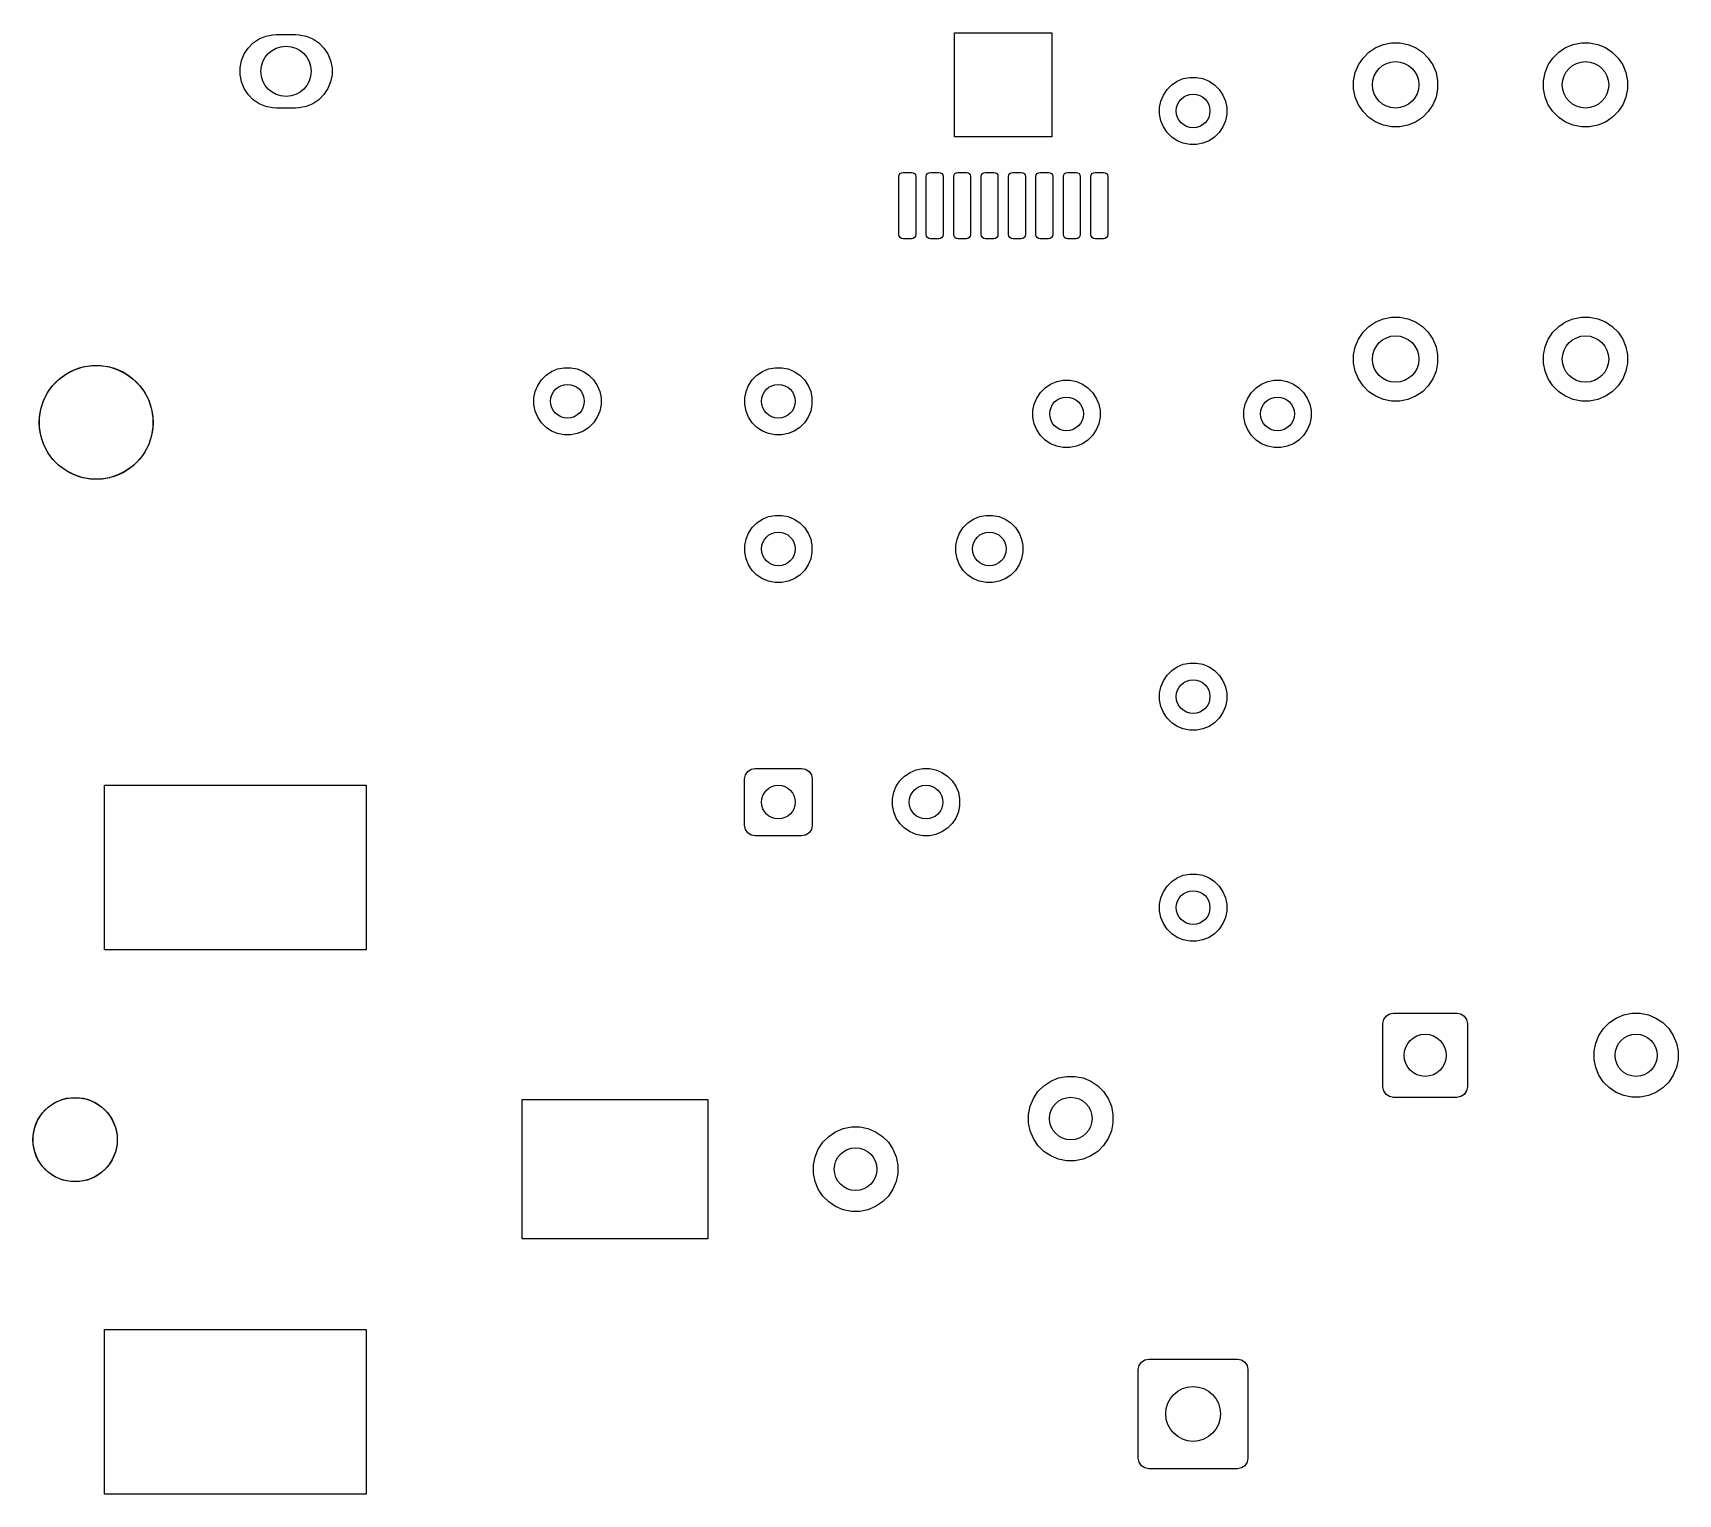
# Model space of a CAD drawing. Header units: millimetres. Extents: x 102 to 188.7, y -170.4 to -101.8.
# Drawn here: x 102 to 141, y -170.4 to -135.77 of the extents above; entities that cross this region are included whole.
import ezdxf

# ---------------------------------------------------------------- set-up
doc = ezdxf.new("R2010")
doc.units = ezdxf.units.MM
doc.layers.add('F.Mask', color=253, linetype='CONTINUOUS', true_color=0xa89984)

msp = doc.modelspace()

# ---------------------------------------------------------------- linework, layer by layer
at = {"layer": 'F.Mask', "linetype": 'CONTINUOUS'}
for p, q in [((107.102481, -136.128078), (107.223078, -136.007481)), ((107.223078, -136.007481), (107.364885, -135.912729)), ((107.364885, -135.912729), (107.522452, -135.847462)), ((107.522452, -135.847462), (107.689725, -135.814189)), ((107.689725, -135.814189), (107.775, -135.81)), ((107.775, -135.81), (108.225, -135.81)), ((108.225, -135.81), (108.310275, -135.814189)), ((108.310275, -135.814189), (108.477548, -135.847462)), ((108.477548, -135.847462), (108.635115, -135.912729)), ((108.635115, -135.912729), (108.776922, -136.007481)), ((108.776922, -136.007481), (108.897519, -136.128078)), ((123.845, -138.23), (123.845, -135.77)), ((123.845, -135.77), (126.155, -135.77)), ((126.155, -135.77), (126.155, -138.23)), ((133.828603, -136.118079), (134.009715, -136.04306)), ((134.009715, -136.04306), (134.201983, -136.004815)), ((134.201983, -136.004815), (134.398017, -136.004815)), ((134.398017, -136.004815), (134.590285, -136.04306)), ((134.590285, -136.04306), (134.771397, -136.118079)), ((138.328603, -136.118079), (138.509715, -136.04306)), ((138.509715, -136.04306), (138.701983, -136.004815)), ((138.701983, -136.004815), (138.898017, -136.004815)), ((138.898017, -136.004815), (139.090285, -136.04306)), ((139.090285, -136.04306), (139.271397, -136.118079)), ((106.909189, -136.594725), (106.942462, -136.427452)), ((106.942462, -136.427452), (107.007729, -136.269885)), ((107.007729, -136.269885), (107.102481, -136.128078)), ((108.897519, -136.128078), (108.992271, -136.269885)), ((108.992271, -136.269885), (109.057538, -136.427452)), ((109.057538, -136.427452), (109.090811, -136.594725)), ((133.418079, -136.528603), (133.52699, -136.365607)), ((133.52699, -136.365607), (133.665607, -136.22699)), ((133.665607, -136.22699), (133.828603, -136.118079)), ((134.771397, -136.118079), (134.934393, -136.22699)), ((134.934393, -136.22699), (135.07301, -136.365607)), ((135.07301, -136.365607), (135.181921, -136.528603)), ((137.918079, -136.528603), (138.02699, -136.365607)), ((138.02699, -136.365607), (138.165607, -136.22699)), ((138.165607, -136.22699), (138.328603, -136.118079)), ((139.271397, -136.118079), (139.434393, -136.22699)), ((139.434393, -136.22699), (139.57301, -136.365607)), ((139.57301, -136.365607), (139.681921, -136.528603)), ((106.909189, -136.765275), (106.909189, -136.594725)), ((106.942462, -136.932548), (106.909189, -136.765275)), ((109.090811, -136.765275), (109.057538, -136.932548)), ((109.090811, -136.594725), (109.090811, -136.765275)), ((129.122883, -136.914463), (129.267772, -136.854448)), ((129.267772, -136.854448), (129.421586, -136.823852)), ((129.421586, -136.823852), (129.578414, -136.823852)), ((129.578414, -136.823852), (129.732228, -136.854448)), ((129.732228, -136.854448), (129.877117, -136.914463)), ((133.304815, -136.901983), (133.34306, -136.709715)), ((133.34306, -136.709715), (133.418079, -136.528603)), ((135.181921, -136.528603), (135.25694, -136.709715)), ((135.25694, -136.709715), (135.295185, -136.901983)), ((137.804815, -136.901983), (137.84306, -136.709715)), ((137.84306, -136.709715), (137.918079, -136.528603)), ((139.681921, -136.528603), (139.75694, -136.709715)), ((139.75694, -136.709715), (139.795185, -136.901983)), ((107.007729, -137.090115), (106.942462, -136.932548)), ((107.102481, -137.231922), (107.007729, -137.090115)), ((107.223078, -137.352519), (107.102481, -137.231922)), ((108.897519, -137.231922), (108.776922, -137.352519)), ((108.992271, -137.090115), (108.897519, -137.231922)), ((109.057538, -136.932548), (108.992271, -137.090115)), ((128.734448, -137.387772), (128.794463, -137.242883)), ((128.794463, -137.242883), (128.881592, -137.112485)), ((128.881592, -137.112485), (128.992485, -137.001592)), ((128.992485, -137.001592), (129.122883, -136.914463)), ((129.877117, -136.914463), (130.007515, -137.001592)), ((130.007515, -137.001592), (130.118408, -137.112485)), ((130.118408, -137.112485), (130.205537, -137.242883)), ((130.205537, -137.242883), (130.265552, -137.387772)), ((133.304815, -137.098017), (133.304815, -136.901983)), ((133.34306, -137.290285), (133.304815, -137.098017)), ((135.295185, -137.098017), (135.25694, -137.290285)), ((135.295185, -136.901983), (135.295185, -137.098017)), ((137.804815, -137.098017), (137.804815, -136.901983)), ((137.84306, -137.290285), (137.804815, -137.098017)), ((139.795185, -137.098017), (139.75694, -137.290285)), ((139.795185, -136.901983), (139.795185, -137.098017)), ((107.364885, -137.447271), (107.223078, -137.352519)), ((107.522452, -137.512538), (107.364885, -137.447271)), ((107.689725, -137.545811), (107.522452, -137.512538)), ((107.775, -137.55), (107.689725, -137.545811)), ((108.225, -137.55), (107.775, -137.55)), ((108.310275, -137.545811), (108.225, -137.55)), ((108.477548, -137.512538), (108.310275, -137.545811)), ((108.635115, -137.447271), (108.477548, -137.512538)), ((108.776922, -137.352519), (108.635115, -137.447271)), ((128.703852, -137.541586), (128.734448, -137.387772)), ((128.703852, -137.698414), (128.703852, -137.541586)), ((130.265552, -137.387772), (130.296148, -137.541586)), ((130.296148, -137.541586), (130.296148, -137.698414)), ((133.418079, -137.471397), (133.34306, -137.290285)), ((133.52699, -137.634393), (133.418079, -137.471397)), ((133.665607, -137.77301), (133.52699, -137.634393)), ((135.07301, -137.634393), (134.934393, -137.77301)), ((135.181921, -137.471397), (135.07301, -137.634393)), ((135.25694, -137.290285), (135.181921, -137.471397)), ((137.918079, -137.471397), (137.84306, -137.290285)), ((138.02699, -137.634393), (137.918079, -137.471397)), ((138.165607, -137.77301), (138.02699, -137.634393)), ((139.57301, -137.634393), (139.434393, -137.77301)), ((139.681921, -137.471397), (139.57301, -137.634393)), ((139.75694, -137.290285), (139.681921, -137.471397)), ((128.734448, -137.852228), (128.703852, -137.698414)), ((128.794463, -137.997117), (128.734448, -137.852228)), ((128.881592, -138.127515), (128.794463, -137.997117)), ((130.205537, -137.997117), (130.118408, -138.127515)), ((130.265552, -137.852228), (130.205537, -137.997117)), ((130.296148, -137.698414), (130.265552, -137.852228)), ((133.828603, -137.881921), (133.665607, -137.77301)), ((134.009715, -137.95694), (133.828603, -137.881921)), ((134.201983, -137.995185), (134.009715, -137.95694)), ((134.398017, -137.995185), (134.201983, -137.995185)), ((134.590285, -137.95694), (134.398017, -137.995185)), ((134.771397, -137.881921), (134.590285, -137.95694)), ((134.934393, -137.77301), (134.771397, -137.881921)), ((138.328603, -137.881921), (138.165607, -137.77301)), ((138.509715, -137.95694), (138.328603, -137.881921)), ((138.701983, -137.995185), (138.509715, -137.95694)), ((138.898017, -137.995185), (138.701983, -137.995185)), ((139.090285, -137.95694), (138.898017, -137.995185)), ((139.271397, -137.881921), (139.090285, -137.95694)), ((139.434393, -137.77301), (139.271397, -137.881921)), ((126.155, -138.23), (123.845, -138.23)), ((128.992485, -138.238408), (128.881592, -138.127515)), ((129.122883, -138.325537), (128.992485, -138.238408)), ((129.267772, -138.385552), (129.122883, -138.325537)), ((129.421586, -138.416148), (129.267772, -138.385552)), ((129.578414, -138.416148), (129.421586, -138.416148)), ((129.732228, -138.385552), (129.578414, -138.416148)), ((129.877117, -138.325537), (129.732228, -138.385552)), ((130.007515, -138.238408), (129.877117, -138.325537)), ((130.118408, -138.127515), (130.007515, -138.238408)), ((122.525, -139.175), (122.532612, -139.136732)), ((122.525, -140.55), (122.525, -139.175)), ((122.532612, -139.136732), (122.554289, -139.104289)), ((122.554289, -139.104289), (122.586732, -139.082612)), ((122.586732, -139.082612), (122.625, -139.075)), ((122.625, -139.075), (122.825, -139.075)), ((122.825, -139.075), (122.863268, -139.082612)), ((122.863268, -139.082612), (122.895711, -139.104289)), ((122.895711, -139.104289), (122.917388, -139.136732)), ((122.917388, -139.136732), (122.925, -139.175)), ((122.925, -139.175), (122.925, -140.55)), ((123.175, -139.175), (123.182612, -139.136732)), ((123.175, -140.55), (123.175, -139.175)), ((123.182612, -139.136732), (123.204289, -139.104289)), ((123.204289, -139.104289), (123.236732, -139.082612)), ((123.236732, -139.082612), (123.275, -139.075)), ((123.275, -139.075), (123.475, -139.075)), ((123.475, -139.075), (123.513268, -139.082612)), ((123.513268, -139.082612), (123.545711, -139.104289)), ((123.545711, -139.104289), (123.567388, -139.136732)), ((123.567388, -139.136732), (123.575, -139.175)), ((123.575, -139.175), (123.575, -140.55)), ((123.825, -139.175), (123.832612, -139.136732)), ((123.825, -140.55), (123.825, -139.175)), ((123.832612, -139.136732), (123.854289, -139.104289)), ((123.854289, -139.104289), (123.886732, -139.082612)), ((123.886732, -139.082612), (123.925, -139.075)), ((123.925, -139.075), (124.125, -139.075)), ((124.125, -139.075), (124.163268, -139.082612)), ((124.163268, -139.082612), (124.195711, -139.104289)), ((124.195711, -139.104289), (124.217388, -139.136732)), ((124.217388, -139.136732), (124.225, -139.175)), ((124.225, -139.175), (124.225, -140.55)), ((124.475, -139.175), (124.482612, -139.136732)), ((124.475, -140.55), (124.475, -139.175)), ((124.482612, -139.136732), (124.504289, -139.104289)), ((124.504289, -139.104289), (124.536732, -139.082612)), ((124.536732, -139.082612), (124.575, -139.075)), ((124.575, -139.075), (124.775, -139.075)), ((124.775, -139.075), (124.813268, -139.082612)), ((124.813268, -139.082612), (124.845711, -139.104289)), ((124.845711, -139.104289), (124.867388, -139.136732)), ((124.867388, -139.136732), (124.875, -139.175)), ((124.875, -139.175), (124.875, -140.55)), ((125.125, -139.175), (125.132612, -139.136732)), ((125.125, -140.55), (125.125, -139.175)), ((125.132612, -139.136732), (125.154289, -139.104289)), ((125.154289, -139.104289), (125.186732, -139.082612)), ((125.186732, -139.082612), (125.225, -139.075)), ((125.225, -139.075), (125.425, -139.075)), ((125.425, -139.075), (125.463268, -139.082612)), ((125.463268, -139.082612), (125.495711, -139.104289)), ((125.495711, -139.104289), (125.517388, -139.136732)), ((125.517388, -139.136732), (125.525, -139.175)), ((125.525, -139.175), (125.525, -140.55)), ((125.775, -139.175), (125.782612, -139.136732)), ((125.775, -140.55), (125.775, -139.175)), ((125.782612, -139.136732), (125.804289, -139.104289)), ((125.804289, -139.104289), (125.836732, -139.082612)), ((125.836732, -139.082612), (125.875, -139.075)), ((125.875, -139.075), (126.075, -139.075)), ((126.075, -139.075), (126.113268, -139.082612)), ((126.113268, -139.082612), (126.145711, -139.104289)), ((126.145711, -139.104289), (126.167388, -139.136732)), ((126.167388, -139.136732), (126.175, -139.175)), ((126.175, -139.175), (126.175, -140.55)), ((126.425, -139.175), (126.432612, -139.136732)), ((126.425, -140.55), (126.425, -139.175)), ((126.432612, -139.136732), (126.454289, -139.104289)), ((126.454289, -139.104289), (126.486732, -139.082612)), ((126.486732, -139.082612), (126.525, -139.075)), ((126.525, -139.075), (126.725, -139.075)), ((126.725, -139.075), (126.763268, -139.082612)), ((126.763268, -139.082612), (126.795711, -139.104289)), ((126.795711, -139.104289), (126.817388, -139.136732)), ((126.817388, -139.136732), (126.825, -139.175)), ((126.825, -139.175), (126.825, -140.55)), ((127.075, -139.175), (127.082612, -139.136732)), ((127.075, -140.55), (127.075, -139.175)), ((127.082612, -139.136732), (127.104289, -139.104289)), ((127.104289, -139.104289), (127.136732, -139.082612)), ((127.136732, -139.082612), (127.175, -139.075)), ((127.175, -139.075), (127.375, -139.075)), ((127.375, -139.075), (127.413268, -139.082612)), ((127.413268, -139.082612), (127.445711, -139.104289)), ((127.445711, -139.104289), (127.467388, -139.136732)), ((127.467388, -139.136732), (127.475, -139.175)), ((127.475, -139.175), (127.475, -140.55)), ((122.532612, -140.588268), (122.525, -140.55)), ((122.554289, -140.620711), (122.532612, -140.588268)), ((122.586732, -140.642388), (122.554289, -140.620711)), ((122.625, -140.65), (122.586732, -140.642388)), ((122.825, -140.65), (122.625, -140.65)), ((122.863268, -140.642388), (122.825, -140.65)), ((122.895711, -140.620711), (122.863268, -140.642388)), ((122.917388, -140.588268), (122.895711, -140.620711)), ((122.925, -140.55), (122.917388, -140.588268)), ((123.182612, -140.588268), (123.175, -140.55)), ((123.204289, -140.620711), (123.182612, -140.588268)), ((123.236732, -140.642388), (123.204289, -140.620711)), ((123.275, -140.65), (123.236732, -140.642388)), ((123.475, -140.65), (123.275, -140.65)), ((123.513268, -140.642388), (123.475, -140.65)), ((123.545711, -140.620711), (123.513268, -140.642388)), ((123.567388, -140.588268), (123.545711, -140.620711)), ((123.575, -140.55), (123.567388, -140.588268)), ((123.832612, -140.588268), (123.825, -140.55)), ((123.854289, -140.620711), (123.832612, -140.588268)), ((123.886732, -140.642388), (123.854289, -140.620711)), ((123.925, -140.65), (123.886732, -140.642388)), ((124.125, -140.65), (123.925, -140.65)), ((124.163268, -140.642388), (124.125, -140.65)), ((124.195711, -140.620711), (124.163268, -140.642388)), ((124.217388, -140.588268), (124.195711, -140.620711)), ((124.225, -140.55), (124.217388, -140.588268)), ((124.482612, -140.588268), (124.475, -140.55)), ((124.504289, -140.620711), (124.482612, -140.588268)), ((124.536732, -140.642388), (124.504289, -140.620711)), ((124.575, -140.65), (124.536732, -140.642388)), ((124.775, -140.65), (124.575, -140.65)), ((124.813268, -140.642388), (124.775, -140.65)), ((124.845711, -140.620711), (124.813268, -140.642388)), ((124.867388, -140.588268), (124.845711, -140.620711)), ((124.875, -140.55), (124.867388, -140.588268)), ((125.132612, -140.588268), (125.125, -140.55)), ((125.154289, -140.620711), (125.132612, -140.588268)), ((125.186732, -140.642388), (125.154289, -140.620711)), ((125.225, -140.65), (125.186732, -140.642388)), ((125.425, -140.65), (125.225, -140.65)), ((125.463268, -140.642388), (125.425, -140.65)), ((125.495711, -140.620711), (125.463268, -140.642388)), ((125.517388, -140.588268), (125.495711, -140.620711)), ((125.525, -140.55), (125.517388, -140.588268)), ((125.782612, -140.588268), (125.775, -140.55)), ((125.804289, -140.620711), (125.782612, -140.588268)), ((125.836732, -140.642388), (125.804289, -140.620711)), ((125.875, -140.65), (125.836732, -140.642388)), ((126.075, -140.65), (125.875, -140.65)), ((126.113268, -140.642388), (126.075, -140.65)), ((126.145711, -140.620711), (126.113268, -140.642388)), ((126.167388, -140.588268), (126.145711, -140.620711)), ((126.175, -140.55), (126.167388, -140.588268)), ((126.432612, -140.588268), (126.425, -140.55)), ((126.454289, -140.620711), (126.432612, -140.588268)), ((126.486732, -140.642388), (126.454289, -140.620711)), ((126.525, -140.65), (126.486732, -140.642388)), ((126.725, -140.65), (126.525, -140.65)), ((126.763268, -140.642388), (126.725, -140.65)), ((126.795711, -140.620711), (126.763268, -140.642388)), ((126.817388, -140.588268), (126.795711, -140.620711)), ((126.825, -140.55), (126.817388, -140.588268)), ((127.082612, -140.588268), (127.075, -140.55)), ((127.104289, -140.620711), (127.082612, -140.588268)), ((127.136732, -140.642388), (127.104289, -140.620711)), ((127.175, -140.65), (127.136732, -140.642388)), ((127.375, -140.65), (127.175, -140.65)), ((127.413268, -140.642388), (127.375, -140.65)), ((127.445711, -140.620711), (127.413268, -140.642388)), ((127.467388, -140.588268), (127.445711, -140.620711)), ((127.475, -140.55), (127.467388, -140.588268)), ((133.665607, -142.72699), (133.828603, -142.618079)), ((133.828603, -142.618079), (134.009715, -142.54306)), ((134.009715, -142.54306), (134.201983, -142.504815)), ((134.201983, -142.504815), (134.398017, -142.504815)), ((134.398017, -142.504815), (134.590285, -142.54306)), ((134.590285, -142.54306), (134.771397, -142.618079)), ((134.771397, -142.618079), (134.934393, -142.72699)), ((138.165607, -142.72699), (138.328603, -142.618079)), ((138.328603, -142.618079), (138.509715, -142.54306)), ((138.509715, -142.54306), (138.701983, -142.504815)), ((138.701983, -142.504815), (138.898017, -142.504815)), ((138.898017, -142.504815), (139.090285, -142.54306)), ((139.090285, -142.54306), (139.271397, -142.618079)), ((139.271397, -142.618079), (139.434393, -142.72699)), ((133.34306, -143.209715), (133.418079, -143.028603)), ((133.418079, -143.028603), (133.52699, -142.865607)), ((133.52699, -142.865607), (133.665607, -142.72699)), ((134.934393, -142.72699), (135.07301, -142.865607)), ((135.07301, -142.865607), (135.181921, -143.028603)), ((135.181921, -143.028603), (135.25694, -143.209715)), ((137.84306, -143.209715), (137.918079, -143.028603)), ((137.918079, -143.028603), (138.02699, -142.865607)), ((138.02699, -142.865607), (138.165607, -142.72699)), ((139.434393, -142.72699), (139.57301, -142.865607)), ((139.57301, -142.865607), (139.681921, -143.028603)), ((139.681921, -143.028603), (139.75694, -143.209715)), ((133.304815, -143.401983), (133.34306, -143.209715)), ((133.304815, -143.598017), (133.304815, -143.401983)), ((135.25694, -143.209715), (135.295185, -143.401983)), ((135.295185, -143.401983), (135.295185, -143.598017)), ((137.804815, -143.401983), (137.84306, -143.209715)), ((137.804815, -143.598017), (137.804815, -143.401983)), ((139.75694, -143.209715), (139.795185, -143.401983)), ((139.795185, -143.401983), (139.795185, -143.598017)), ((102.623245, -143.973452), (102.794627, -143.848936)), ((102.794627, -143.848936), (102.983377, -143.752763)), ((102.983377, -143.752763), (103.184849, -143.687301)), ((103.184849, -143.687301), (103.39408, -143.654162)), ((103.39408, -143.654162), (103.60592, -143.654162)), ((103.60592, -143.654162), (103.815151, -143.687301)), ((103.815151, -143.687301), (104.016623, -143.752763)), ((104.016623, -143.752763), (104.205373, -143.848936)), ((104.205373, -143.848936), (104.376755, -143.973452)), ((114.051592, -143.992485), (114.162485, -143.881592)), ((114.162485, -143.881592), (114.292883, -143.794463)), ((114.292883, -143.794463), (114.437772, -143.734448)), ((114.437772, -143.734448), (114.591586, -143.703852)), ((114.591586, -143.703852), (114.748414, -143.703852)), ((114.748414, -143.703852), (114.902228, -143.734448)), ((114.902228, -143.734448), (115.047117, -143.794463)), ((115.047117, -143.794463), (115.177515, -143.881592)), ((115.177515, -143.881592), (115.288408, -143.992485)), ((119.051592, -143.992485), (119.162485, -143.881592)), ((119.162485, -143.881592), (119.292883, -143.794463)), ((119.292883, -143.794463), (119.437772, -143.734448)), ((119.437772, -143.734448), (119.591586, -143.703852)), ((119.591586, -143.703852), (119.748414, -143.703852)), ((119.748414, -143.703852), (119.902228, -143.734448)), ((119.902228, -143.734448), (120.047117, -143.794463)), ((120.047117, -143.794463), (120.177515, -143.881592)), ((120.177515, -143.881592), (120.288408, -143.992485)), ((133.34306, -143.790285), (133.304815, -143.598017)), ((133.418079, -143.971397), (133.34306, -143.790285)), ((135.25694, -143.790285), (135.181921, -143.971397)), ((135.295185, -143.598017), (135.25694, -143.790285)), ((137.84306, -143.790285), (137.804815, -143.598017)), ((137.918079, -143.971397), (137.84306, -143.790285)), ((139.75694, -143.790285), (139.681921, -143.971397)), ((139.795185, -143.598017), (139.75694, -143.790285)), ((102.348936, -144.294627), (102.473452, -144.123245)), ((102.473452, -144.123245), (102.623245, -143.973452)), ((104.376755, -143.973452), (104.526548, -144.123245)), ((104.526548, -144.123245), (104.651064, -144.294627)), ((113.873852, -144.421586), (113.904448, -144.267772)), ((113.904448, -144.267772), (113.964463, -144.122883)), ((113.964463, -144.122883), (114.051592, -143.992485)), ((115.288408, -143.992485), (115.375537, -144.122883)), ((115.375537, -144.122883), (115.435552, -144.267772)), ((115.435552, -144.267772), (115.466148, -144.421586)), ((118.873852, -144.421586), (118.904448, -144.267772)), ((118.904448, -144.267772), (118.964463, -144.122883)), ((118.964463, -144.122883), (119.051592, -143.992485)), ((120.288408, -143.992485), (120.375537, -144.122883)), ((120.375537, -144.122883), (120.435552, -144.267772)), ((120.435552, -144.267772), (120.466148, -144.421586)), ((125.881592, -144.292485), (125.992485, -144.181592)), ((125.992485, -144.181592), (126.122883, -144.094463)), ((126.122883, -144.094463), (126.267772, -144.034448)), ((126.267772, -144.034448), (126.421586, -144.003852)), ((126.421586, -144.003852), (126.578414, -144.003852)), ((126.578414, -144.003852), (126.732228, -144.034448)), ((126.732228, -144.034448), (126.877117, -144.094463)), ((126.877117, -144.094463), (127.007515, -144.181592)), ((127.007515, -144.181592), (127.118408, -144.292485)), ((130.881592, -144.292485), (130.992485, -144.181592)), ((130.992485, -144.181592), (131.122883, -144.094463)), ((131.122883, -144.094463), (131.267772, -144.034448)), ((131.267772, -144.034448), (131.421586, -144.003852)), ((131.421586, -144.003852), (131.578414, -144.003852)), ((131.578414, -144.003852), (131.732228, -144.034448)), ((131.732228, -144.034448), (131.877117, -144.094463)), ((131.877117, -144.094463), (132.007515, -144.181592)), ((132.007515, -144.181592), (132.118408, -144.292485)), ((133.52699, -144.134393), (133.418079, -143.971397)), ((133.665607, -144.27301), (133.52699, -144.134393)), ((133.828603, -144.381921), (133.665607, -144.27301)), ((134.934393, -144.27301), (134.771397, -144.381921)), ((135.07301, -144.134393), (134.934393, -144.27301)), ((135.181921, -143.971397), (135.07301, -144.134393)), ((138.02699, -144.134393), (137.918079, -143.971397)), ((138.165607, -144.27301), (138.02699, -144.134393)), ((138.328603, -144.381921), (138.165607, -144.27301)), ((139.434393, -144.27301), (139.271397, -144.381921)), ((139.57301, -144.134393), (139.434393, -144.27301)), ((139.681921, -143.971397), (139.57301, -144.134393)), ((102.187301, -144.684849), (102.252763, -144.483377)), ((102.252763, -144.483377), (102.348936, -144.294627)), ((104.651064, -144.294627), (104.747237, -144.483377)), ((104.747237, -144.483377), (104.812699, -144.684849)), ((113.873852, -144.578414), (113.873852, -144.421586)), ((113.904448, -144.732228), (113.873852, -144.578414)), ((115.466148, -144.578414), (115.435552, -144.732228)), ((115.466148, -144.421586), (115.466148, -144.578414)), ((118.873852, -144.578414), (118.873852, -144.421586)), ((118.904448, -144.732228), (118.873852, -144.578414)), ((120.466148, -144.578414), (120.435552, -144.732228)), ((120.466148, -144.421586), (120.466148, -144.578414)), ((125.703852, -144.721586), (125.734448, -144.567772)), ((125.734448, -144.567772), (125.794463, -144.422883)), ((125.794463, -144.422883), (125.881592, -144.292485)), ((127.118408, -144.292485), (127.205537, -144.422883)), ((127.205537, -144.422883), (127.265552, -144.567772)), ((127.265552, -144.567772), (127.296148, -144.721586)), ((130.703852, -144.721586), (130.734448, -144.567772)), ((130.734448, -144.567772), (130.794463, -144.422883)), ((130.794463, -144.422883), (130.881592, -144.292485)), ((132.118408, -144.292485), (132.205537, -144.422883)), ((132.205537, -144.422883), (132.265552, -144.567772)), ((132.265552, -144.567772), (132.296148, -144.721586)), ((134.009715, -144.45694), (133.828603, -144.381921)), ((134.201983, -144.495185), (134.009715, -144.45694)), ((134.398017, -144.495185), (134.201983, -144.495185)), ((134.590285, -144.45694), (134.398017, -144.495185)), ((134.771397, -144.381921), (134.590285, -144.45694)), ((138.509715, -144.45694), (138.328603, -144.381921)), ((138.701983, -144.495185), (138.509715, -144.45694)), ((138.898017, -144.495185), (138.701983, -144.495185)), ((139.090285, -144.45694), (138.898017, -144.495185)), ((139.271397, -144.381921), (139.090285, -144.45694)), ((102.154162, -144.89408), (102.187301, -144.684849)), ((102.154162, -145.10592), (102.154162, -144.89408)), ((104.812699, -144.684849), (104.845838, -144.89408)), ((104.845838, -144.89408), (104.845838, -145.10592)), ((113.964463, -144.877117), (113.904448, -144.732228)), ((114.051592, -145.007515), (113.964463, -144.877117)), ((114.162485, -145.118408), (114.051592, -145.007515)), ((115.288408, -145.007515), (115.177515, -145.118408)), ((115.375537, -144.877117), (115.288408, -145.007515)), ((115.435552, -144.732228), (115.375537, -144.877117)), ((118.964463, -144.877117), (118.904448, -144.732228)), ((119.051592, -145.007515), (118.964463, -144.877117)), ((119.162485, -145.118408), (119.051592, -145.007515)), ((120.288408, -145.007515), (120.177515, -145.118408)), ((120.375537, -144.877117), (120.288408, -145.007515)), ((120.435552, -144.732228), (120.375537, -144.877117)), ((125.703852, -144.878414), (125.703852, -144.721586)), ((125.734448, -145.032228), (125.703852, -144.878414)), ((125.794463, -145.177117), (125.734448, -145.032228)), ((127.265552, -145.032228), (127.205537, -145.177117)), ((127.296148, -144.878414), (127.265552, -145.032228)), ((127.296148, -144.721586), (127.296148, -144.878414)), ((130.703852, -144.878414), (130.703852, -144.721586)), ((130.734448, -145.032228), (130.703852, -144.878414)), ((130.794463, -145.177117), (130.734448, -145.032228)), ((132.265552, -145.032228), (132.205537, -145.177117)), ((132.296148, -144.878414), (132.265552, -145.032228)), ((132.296148, -144.721586), (132.296148, -144.878414)), ((102.187301, -145.315151), (102.154162, -145.10592)), ((102.252763, -145.516623), (102.187301, -145.315151)), ((104.812699, -145.315151), (104.747237, -145.516623)), ((104.845838, -145.10592), (104.812699, -145.315151)), ((114.292883, -145.205537), (114.162485, -145.118408)), ((114.437772, -145.265552), (114.292883, -145.205537)), ((114.591586, -145.296148), (114.437772, -145.265552)), ((114.748414, -145.296148), (114.591586, -145.296148)), ((114.902228, -145.265552), (114.748414, -145.296148)), ((115.047117, -145.205537), (114.902228, -145.265552)), ((115.177515, -145.118408), (115.047117, -145.205537)), ((119.292883, -145.205537), (119.162485, -145.118408)), ((119.437772, -145.265552), (119.292883, -145.205537)), ((119.591586, -145.296148), (119.437772, -145.265552)), ((119.748414, -145.296148), (119.591586, -145.296148)), ((119.902228, -145.265552), (119.748414, -145.296148)), ((120.047117, -145.205537), (119.902228, -145.265552)), ((120.177515, -145.118408), (120.047117, -145.205537)), ((125.881592, -145.307515), (125.794463, -145.177117)), ((125.992485, -145.418408), (125.881592, -145.307515)), ((126.122883, -145.505537), (125.992485, -145.418408)), ((127.007515, -145.418408), (126.877117, -145.505537)), ((127.118408, -145.307515), (127.007515, -145.418408)), ((127.205537, -145.177117), (127.118408, -145.307515)), ((130.881592, -145.307515), (130.794463, -145.177117)), ((130.992485, -145.418408), (130.881592, -145.307515)), ((131.122883, -145.505537), (130.992485, -145.418408)), ((132.007515, -145.418408), (131.877117, -145.505537)), ((132.118408, -145.307515), (132.007515, -145.418408)), ((132.205537, -145.177117), (132.118408, -145.307515)), ((102.348936, -145.705373), (102.252763, -145.516623)), ((102.473452, -145.876755), (102.348936, -145.705373)), ((104.651064, -145.705373), (104.526548, -145.876755)), ((104.747237, -145.516623), (104.651064, -145.705373)), ((126.267772, -145.565552), (126.122883, -145.505537)), ((126.421586, -145.596148), (126.267772, -145.565552)), ((126.578414, -145.596148), (126.421586, -145.596148)), ((126.732228, -145.565552), (126.578414, -145.596148)), ((126.877117, -145.505537), (126.732228, -145.565552)), ((131.267772, -145.565552), (131.122883, -145.505537)), ((131.421586, -145.596148), (131.267772, -145.565552)), ((131.578414, -145.596148), (131.421586, -145.596148)), ((131.732228, -145.565552), (131.578414, -145.596148)), ((131.877117, -145.505537), (131.732228, -145.565552)), ((102.623245, -146.026548), (102.473452, -145.876755)), ((102.794627, -146.151064), (102.623245, -146.026548)), ((102.983377, -146.247237), (102.794627, -146.151064)), ((104.205373, -146.151064), (104.016623, -146.247237)), ((104.376755, -146.026548), (104.205373, -146.151064)), ((104.526548, -145.876755), (104.376755, -146.026548)), ((103.184849, -146.312699), (102.983377, -146.247237)), ((103.39408, -146.345838), (103.184849, -146.312699)), ((103.60592, -146.345838), (103.39408, -146.345838)), ((103.815151, -146.312699), (103.60592, -146.345838)), ((104.016623, -146.247237), (103.815151, -146.312699)), ((119.051592, -147.492485), (119.162485, -147.381592)), ((119.162485, -147.381592), (119.292883, -147.294463)), ((119.292883, -147.294463), (119.437772, -147.234448)), ((119.437772, -147.234448), (119.591586, -147.203852)), ((119.591586, -147.203852), (119.748414, -147.203852)), ((119.748414, -147.203852), (119.902228, -147.234448)), ((119.902228, -147.234448), (120.047117, -147.294463)), ((120.047117, -147.294463), (120.177515, -147.381592)), ((120.177515, -147.381592), (120.288408, -147.492485)), ((124.051592, -147.492485), (124.162485, -147.381592)), ((124.162485, -147.381592), (124.292883, -147.294463)), ((124.292883, -147.294463), (124.437772, -147.234448)), ((124.437772, -147.234448), (124.591586, -147.203852)), ((124.591586, -147.203852), (124.748414, -147.203852)), ((124.748414, -147.203852), (124.902228, -147.234448)), ((124.902228, -147.234448), (125.047117, -147.294463)), ((125.047117, -147.294463), (125.177515, -147.381592)), ((125.177515, -147.381592), (125.288408, -147.492485)), ((118.873852, -147.921586), (118.904448, -147.767772)), ((118.904448, -147.767772), (118.964463, -147.622883)), ((118.964463, -147.622883), (119.051592, -147.492485)), ((120.288408, -147.492485), (120.375537, -147.622883)), ((120.375537, -147.622883), (120.435552, -147.767772)), ((120.435552, -147.767772), (120.466148, -147.921586)), ((123.873852, -147.921586), (123.904448, -147.767772)), ((123.904448, -147.767772), (123.964463, -147.622883)), ((123.964463, -147.622883), (124.051592, -147.492485)), ((125.288408, -147.492485), (125.375537, -147.622883)), ((125.375537, -147.622883), (125.435552, -147.767772)), ((125.435552, -147.767772), (125.466148, -147.921586)), ((118.873852, -148.078414), (118.873852, -147.921586)), ((118.904448, -148.232228), (118.873852, -148.078414)), ((120.466148, -148.078414), (120.435552, -148.232228)), ((120.466148, -147.921586), (120.466148, -148.078414)), ((123.873852, -148.078414), (123.873852, -147.921586)), ((123.904448, -148.232228), (123.873852, -148.078414)), ((125.466148, -148.078414), (125.435552, -148.232228)), ((125.466148, -147.921586), (125.466148, -148.078414)), ((118.964463, -148.377117), (118.904448, -148.232228)), ((119.051592, -148.507515), (118.964463, -148.377117)), ((119.162485, -148.618408), (119.051592, -148.507515)), ((120.288408, -148.507515), (120.177515, -148.618408)), ((120.375537, -148.377117), (120.288408, -148.507515)), ((120.435552, -148.232228), (120.375537, -148.377117)), ((123.964463, -148.377117), (123.904448, -148.232228)), ((124.051592, -148.507515), (123.964463, -148.377117)), ((124.162485, -148.618408), (124.051592, -148.507515)), ((125.288408, -148.507515), (125.177515, -148.618408)), ((125.375537, -148.377117), (125.288408, -148.507515)), ((125.435552, -148.232228), (125.375537, -148.377117)), ((119.292883, -148.705537), (119.162485, -148.618408)), ((119.437772, -148.765552), (119.292883, -148.705537)), ((119.591586, -148.796148), (119.437772, -148.765552)), ((119.748414, -148.796148), (119.591586, -148.796148)), ((119.902228, -148.765552), (119.748414, -148.796148)), ((120.047117, -148.705537), (119.902228, -148.765552)), ((120.177515, -148.618408), (120.047117, -148.705537)), ((124.292883, -148.705537), (124.162485, -148.618408)), ((124.437772, -148.765552), (124.292883, -148.705537)), ((124.591586, -148.796148), (124.437772, -148.765552)), ((124.748414, -148.796148), (124.591586, -148.796148)), ((124.902228, -148.765552), (124.748414, -148.796148)), ((125.047117, -148.705537), (124.902228, -148.765552)), ((125.177515, -148.618408), (125.047117, -148.705537)), ((128.881592, -150.992485), (128.992485, -150.881592)), ((128.992485, -150.881592), (129.122883, -150.794463)), ((129.122883, -150.794463), (129.267772, -150.734448)), ((129.267772, -150.734448), (129.421586, -150.703852)), ((129.421586, -150.703852), (129.578414, -150.703852)), ((129.578414, -150.703852), (129.732228, -150.734448)), ((129.732228, -150.734448), (129.877117, -150.794463)), ((129.877117, -150.794463), (130.007515, -150.881592)), ((130.007515, -150.881592), (130.118408, -150.992485)), ((128.703852, -151.421586), (128.734448, -151.267772)), ((128.734448, -151.267772), (128.794463, -151.122883)), ((128.794463, -151.122883), (128.881592, -150.992485)), ((130.118408, -150.992485), (130.205537, -151.122883)), ((130.205537, -151.122883), (130.265552, -151.267772)), ((130.265552, -151.267772), (130.296148, -151.421586)), ((128.703852, -151.578414), (128.703852, -151.421586)), ((128.734448, -151.732228), (128.703852, -151.578414)), ((130.296148, -151.578414), (130.265552, -151.732228)), ((130.296148, -151.421586), (130.296148, -151.578414)), ((128.794463, -151.877117), (128.734448, -151.732228)), ((128.881592, -152.007515), (128.794463, -151.877117)), ((128.992485, -152.118408), (128.881592, -152.007515)), ((130.118408, -152.007515), (130.007515, -152.118408)), ((130.205537, -151.877117), (130.118408, -152.007515)), ((130.265552, -151.732228), (130.205537, -151.877117)), ((129.122883, -152.205537), (128.992485, -152.118408)), ((129.267772, -152.265552), (129.122883, -152.205537)), ((129.421586, -152.296148), (129.267772, -152.265552)), ((129.578414, -152.296148), (129.421586, -152.296148)), ((129.732228, -152.265552), (129.578414, -152.296148)), ((129.877117, -152.205537), (129.732228, -152.265552)), ((130.007515, -152.118408), (129.877117, -152.205537)), ((118.943223, -153.273223), (119.024329, -153.21903)), ((119.024329, -153.21903), (119.12, -153.2)), ((119.12, -153.2), (120.22, -153.2)), ((120.22, -153.2), (120.315671, -153.21903)), ((120.315671, -153.21903), (120.396777, -153.273223)), ((122.792883, -153.294463), (122.937772, -153.234448)), ((122.937772, -153.234448), (123.091586, -153.203852)), ((123.091586, -153.203852), (123.248414, -153.203852)), ((123.248414, -153.203852), (123.402228, -153.234448)), ((123.402228, -153.234448), (123.547117, -153.294463)), ((103.7, -157.5), (103.7, -153.6)), ((103.7, -153.6), (109.9, -153.6)), ((109.9, -153.6), (109.9, -157.5)), ((118.87, -153.45), (118.88903, -153.354329)), ((118.87, -154.55), (118.87, -153.45)), ((118.88903, -153.354329), (118.943223, -153.273223)), ((120.396777, -153.273223), (120.45097, -153.354329)), ((120.45097, -153.354329), (120.47, -153.45)), ((120.47, -153.45), (120.47, -154.55)), ((122.404448, -153.767772), (122.464463, -153.622883)), ((122.464463, -153.622883), (122.551592, -153.492485)), ((122.551592, -153.492485), (122.662485, -153.381592)), ((122.662485, -153.381592), (122.792883, -153.294463)), ((123.547117, -153.294463), (123.677515, -153.381592)), ((123.677515, -153.381592), (123.788408, -153.492485)), ((123.788408, -153.492485), (123.875537, -153.622883)), ((123.875537, -153.622883), (123.935552, -153.767772)), ((122.373852, -153.921586), (122.404448, -153.767772)), ((122.373852, -154.078414), (122.373852, -153.921586)), ((123.935552, -153.767772), (123.966148, -153.921586)), ((123.966148, -153.921586), (123.966148, -154.078414)), ((122.404448, -154.232228), (122.373852, -154.078414)), ((122.464463, -154.377117), (122.404448, -154.232228)), ((122.551592, -154.507515), (122.464463, -154.377117)), ((123.875537, -154.377117), (123.788408, -154.507515)), ((123.935552, -154.232228), (123.875537, -154.377117)), ((123.966148, -154.078414), (123.935552, -154.232228)), ((118.88903, -154.645671), (118.87, -154.55)), ((118.943223, -154.726777), (118.88903, -154.645671)), ((119.024329, -154.78097), (118.943223, -154.726777)), ((119.12, -154.8), (119.024329, -154.78097)), ((120.22, -154.8), (119.12, -154.8)), ((120.315671, -154.78097), (120.22, -154.8)), ((120.396777, -154.726777), (120.315671, -154.78097)), ((120.45097, -154.645671), (120.396777, -154.726777)), ((120.47, -154.55), (120.45097, -154.645671)), ((122.662485, -154.618408), (122.551592, -154.507515)), ((122.792883, -154.705537), (122.662485, -154.618408)), ((122.937772, -154.765552), (122.792883, -154.705537)), ((123.091586, -154.796148), (122.937772, -154.765552)), ((123.248414, -154.796148), (123.091586, -154.796148)), ((123.402228, -154.765552), (123.248414, -154.796148)), ((123.547117, -154.705537), (123.402228, -154.765552)), ((123.677515, -154.618408), (123.547117, -154.705537)), ((123.788408, -154.507515), (123.677515, -154.618408)), ((128.881592, -155.992485), (128.992485, -155.881592)), ((128.992485, -155.881592), (129.122883, -155.794463)), ((129.122883, -155.794463), (129.267772, -155.734448)), ((129.267772, -155.734448), (129.421586, -155.703852)), ((129.421586, -155.703852), (129.578414, -155.703852)), ((129.578414, -155.703852), (129.732228, -155.734448)), ((129.732228, -155.734448), (129.877117, -155.794463)), ((129.877117, -155.794463), (130.007515, -155.881592)), ((130.007515, -155.881592), (130.118408, -155.992485)), ((128.703852, -156.421586), (128.734448, -156.267772)), ((128.734448, -156.267772), (128.794463, -156.122883)), ((128.794463, -156.122883), (128.881592, -155.992485)), ((130.118408, -155.992485), (130.205537, -156.122883)), ((130.205537, -156.122883), (130.265552, -156.267772)), ((130.265552, -156.267772), (130.296148, -156.421586)), ((128.703852, -156.578414), (128.703852, -156.421586)), ((128.734448, -156.732228), (128.703852, -156.578414)), ((128.794463, -156.877117), (128.734448, -156.732228)), ((130.265552, -156.732228), (130.205537, -156.877117)), ((130.296148, -156.578414), (130.265552, -156.732228)), ((130.296148, -156.421586), (130.296148, -156.578414)), ((128.881592, -157.007515), (128.794463, -156.877117)), ((128.992485, -157.118408), (128.881592, -157.007515)), ((129.122883, -157.205537), (128.992485, -157.118408)), ((130.007515, -157.118408), (129.877117, -157.205537)), ((130.118408, -157.007515), (130.007515, -157.118408)), ((130.205537, -156.877117), (130.118408, -157.007515)), ((109.9, -157.5), (103.7, -157.5)), ((129.267772, -157.265552), (129.122883, -157.205537)), ((129.421586, -157.296148), (129.267772, -157.265552)), ((129.578414, -157.296148), (129.421586, -157.296148)), ((129.732228, -157.265552), (129.578414, -157.296148)), ((129.877117, -157.205537), (129.732228, -157.265552)), ((134.01903, -159.154329), (134.073223, -159.073223)), ((134.073223, -159.073223), (134.154329, -159.01903)), ((134.154329, -159.01903), (134.25, -159)), ((134.25, -159), (135.75, -159)), ((135.75, -159), (135.845671, -159.01903)), ((135.845671, -159.01903), (135.926777, -159.073223)), ((135.926777, -159.073223), (135.98097, -159.154329)), ((139.528603, -159.118079), (139.709715, -159.04306)), ((139.709715, -159.04306), (139.901983, -159.004815)), ((139.901983, -159.004815), (140.098017, -159.004815)), ((140.098017, -159.004815), (140.290285, -159.04306)), ((140.290285, -159.04306), (140.471397, -159.118079)), ((134, -159.25), (134.01903, -159.154329)), ((134, -160.75), (134, -159.25)), ((135.98097, -159.154329), (136, -159.25)), ((136, -159.25), (136, -160.75)), ((139.118079, -159.528603), (139.22699, -159.365607)), ((139.22699, -159.365607), (139.365607, -159.22699)), ((139.365607, -159.22699), (139.528603, -159.118079)), ((140.471397, -159.118079), (140.634393, -159.22699)), ((140.634393, -159.22699), (140.77301, -159.365607)), ((140.77301, -159.365607), (140.881921, -159.528603)), ((139.004815, -159.901983), (139.04306, -159.709715)), ((139.04306, -159.709715), (139.118079, -159.528603)), ((140.881921, -159.528603), (140.95694, -159.709715)), ((140.95694, -159.709715), (140.995185, -159.901983)), ((139.004815, -160.098017), (139.004815, -159.901983)), ((139.04306, -160.290285), (139.004815, -160.098017)), ((140.995185, -160.098017), (140.95694, -160.290285)), ((140.995185, -159.901983), (140.995185, -160.098017)), ((125.962435, -160.723124), (126.126246, -160.613669)), ((126.126246, -160.613669), (126.308264, -160.538275)), ((126.308264, -160.538275), (126.501493, -160.499839)), ((126.501493, -160.499839), (126.698507, -160.499839)), ((126.698507, -160.499839), (126.891736, -160.538275)), ((126.891736, -160.538275), (127.073754, -160.613669)), ((127.073754, -160.613669), (127.237565, -160.723124)), ((139.118079, -160.471397), (139.04306, -160.290285)), ((139.22699, -160.634393), (139.118079, -160.471397)), ((139.365607, -160.77301), (139.22699, -160.634393)), ((140.77301, -160.634393), (140.634393, -160.77301)), ((140.881921, -160.471397), (140.77301, -160.634393)), ((140.95694, -160.290285), (140.881921, -160.471397)), ((102.528603, -161.118079), (102.709715, -161.04306)), ((102.709715, -161.04306), (102.901983, -161.004815)), ((102.901983, -161.004815), (103.098017, -161.004815)), ((103.098017, -161.004815), (103.290285, -161.04306)), ((103.290285, -161.04306), (103.471397, -161.118079)), ((113.6, -164.35), (113.6, -161.05)), ((113.6, -161.05), (118, -161.05)), ((118, -161.05), (118, -164.35)), ((125.638275, -161.208264), (125.713669, -161.026246)), ((125.713669, -161.026246), (125.823124, -160.862435)), ((125.823124, -160.862435), (125.962435, -160.723124)), ((127.237565, -160.723124), (127.376876, -160.862435)), ((127.376876, -160.862435), (127.486331, -161.026246)), ((127.486331, -161.026246), (127.561725, -161.208264)), ((134.01903, -160.845671), (134, -160.75)), ((134.073223, -160.926777), (134.01903, -160.845671)), ((134.154329, -160.98097), (134.073223, -160.926777)), ((134.25, -161), (134.154329, -160.98097)), ((135.75, -161), (134.25, -161)), ((135.845671, -160.98097), (135.75, -161)), ((135.926777, -160.926777), (135.845671, -160.98097)), ((135.98097, -160.845671), (135.926777, -160.926777)), ((136, -160.75), (135.98097, -160.845671)), ((139.528603, -160.881921), (139.365607, -160.77301)), ((139.709715, -160.95694), (139.528603, -160.881921)), ((139.901983, -160.995185), (139.709715, -160.95694)), ((140.098017, -160.995185), (139.901983, -160.995185)), ((140.290285, -160.95694), (140.098017, -160.995185)), ((140.471397, -160.881921), (140.290285, -160.95694)), ((140.634393, -160.77301), (140.471397, -160.881921)), ((102.118079, -161.528603), (102.22699, -161.365607)), ((102.22699, -161.365607), (102.365607, -161.22699)), ((102.365607, -161.22699), (102.528603, -161.118079)), ((103.471397, -161.118079), (103.634393, -161.22699)), ((103.634393, -161.22699), (103.77301, -161.365607)), ((103.77301, -161.365607), (103.881921, -161.528603)), ((125.599839, -161.401493), (125.638275, -161.208264)), ((125.599839, -161.598507), (125.599839, -161.401493)), ((127.561725, -161.208264), (127.600161, -161.401493)), ((127.600161, -161.401493), (127.600161, -161.598507)), ((102.004815, -161.901983), (102.04306, -161.709715)), ((102.04306, -161.709715), (102.118079, -161.528603)), ((103.881921, -161.528603), (103.95694, -161.709715)), ((103.95694, -161.709715), (103.995185, -161.901983)), ((120.862435, -161.923124), (121.026246, -161.813669)), ((121.026246, -161.813669), (121.208264, -161.738275)), ((121.208264, -161.738275), (121.401493, -161.699839)), ((121.401493, -161.699839), (121.598507, -161.699839)), ((121.598507, -161.699839), (121.791736, -161.738275)), ((121.791736, -161.738275), (121.973754, -161.813669)), ((121.973754, -161.813669), (122.137565, -161.923124)), ((125.638275, -161.791736), (125.599839, -161.598507)), ((125.713669, -161.973754), (125.638275, -161.791736)), ((127.561725, -161.791736), (127.486331, -161.973754)), ((127.600161, -161.598507), (127.561725, -161.791736)), ((102.004815, -162.098017), (102.004815, -161.901983)), ((102.04306, -162.290285), (102.004815, -162.098017)), ((103.995185, -162.098017), (103.95694, -162.290285)), ((103.995185, -161.901983), (103.995185, -162.098017)), ((120.613669, -162.226246), (120.723124, -162.062435)), ((120.723124, -162.062435), (120.862435, -161.923124)), ((122.137565, -161.923124), (122.276876, -162.062435)), ((122.276876, -162.062435), (122.386331, -162.226246)), ((125.823124, -162.137565), (125.713669, -161.973754)), ((125.962435, -162.276876), (125.823124, -162.137565)), ((127.376876, -162.137565), (127.237565, -162.276876)), ((127.486331, -161.973754), (127.376876, -162.137565)), ((102.118079, -162.471397), (102.04306, -162.290285)), ((102.22699, -162.634393), (102.118079, -162.471397)), ((103.881921, -162.471397), (103.77301, -162.634393)), ((103.95694, -162.290285), (103.881921, -162.471397)), ((120.499839, -162.601493), (120.538275, -162.408264)), ((120.499839, -162.798507), (120.499839, -162.601493)), ((120.538275, -162.408264), (120.613669, -162.226246)), ((122.386331, -162.226246), (122.461725, -162.408264)), ((122.461725, -162.408264), (122.500161, -162.601493)), ((122.500161, -162.601493), (122.500161, -162.798507)), ((126.126246, -162.386331), (125.962435, -162.276876)), ((126.308264, -162.461725), (126.126246, -162.386331)), ((126.501493, -162.500161), (126.308264, -162.461725)), ((126.698507, -162.500161), (126.501493, -162.500161)), ((126.891736, -162.461725), (126.698507, -162.500161)), ((127.073754, -162.386331), (126.891736, -162.461725)), ((127.237565, -162.276876), (127.073754, -162.386331)), ((102.365607, -162.77301), (102.22699, -162.634393)), ((102.528603, -162.881921), (102.365607, -162.77301)), ((102.709715, -162.95694), (102.528603, -162.881921)), ((102.901983, -162.995185), (102.709715, -162.95694)), ((103.098017, -162.995185), (102.901983, -162.995185)), ((103.290285, -162.95694), (103.098017, -162.995185)), ((103.471397, -162.881921), (103.290285, -162.95694)), ((103.634393, -162.77301), (103.471397, -162.881921)), ((103.77301, -162.634393), (103.634393, -162.77301)), ((120.538275, -162.991736), (120.499839, -162.798507)), ((120.613669, -163.173754), (120.538275, -162.991736)), ((122.461725, -162.991736), (122.386331, -163.173754)), ((122.500161, -162.798507), (122.461725, -162.991736)), ((120.723124, -163.337565), (120.613669, -163.173754)), ((120.862435, -163.476876), (120.723124, -163.337565)), ((122.276876, -163.337565), (122.137565, -163.476876)), ((122.386331, -163.173754), (122.276876, -163.337565)), ((121.026246, -163.586331), (120.862435, -163.476876)), ((121.208264, -163.661725), (121.026246, -163.586331)), ((121.401493, -163.700161), (121.208264, -163.661725)), ((121.598507, -163.700161), (121.401493, -163.700161)), ((121.791736, -163.661725), (121.598507, -163.700161)), ((121.973754, -163.586331), (121.791736, -163.661725)), ((122.137565, -163.476876), (121.973754, -163.586331)), ((118, -164.35), (113.6, -164.35)), ((103.7, -170.4), (103.7, -166.5)), ((103.7, -166.5), (109.9, -166.5)), ((109.9, -166.5), (109.9, -170.4)), ((128.21903, -167.354329), (128.273223, -167.273223)), ((128.273223, -167.273223), (128.354329, -167.21903)), ((128.354329, -167.21903), (128.45, -167.2)), ((128.45, -167.2), (130.55, -167.2)), ((130.55, -167.2), (130.645671, -167.21903)), ((130.645671, -167.21903), (130.726777, -167.273223)), ((130.726777, -167.273223), (130.78097, -167.354329)), ((128.2, -167.45), (128.21903, -167.354329)), ((128.2, -169.55), (128.2, -167.45)), ((130.78097, -167.354329), (130.8, -167.45)), ((130.8, -167.45), (130.8, -169.55)), ((128.21903, -169.645671), (128.2, -169.55)), ((130.8, -169.55), (130.78097, -169.645671)), ((128.273223, -169.726777), (128.21903, -169.645671)), ((128.354329, -169.78097), (128.273223, -169.726777)), ((128.45, -169.8), (128.354329, -169.78097)), ((130.55, -169.8), (128.45, -169.8)), ((130.645671, -169.78097), (130.55, -169.8)), ((130.726777, -169.726777), (130.645671, -169.78097)), ((130.78097, -169.645671), (130.726777, -169.726777)), ((109.9, -170.4), (103.7, -170.4))]:
    msp.add_line(p, q, dxfattribs=at)
at = {"layer": 'F.Mask'}
for centre, radius in [((108, -136.68), 0.595), ((108, -136.68), 0.595), ((134.3, -137), 0.55), ((134.3, -137), 0.55), ((138.8, -137), 0.55), ((138.8, -137), 0.55), ((129.5, -137.62), 0.4), ((129.5, -137.62), 0.4), ((134.3, -143.5), 0.55), ((134.3, -143.5), 0.55), ((138.8, -143.5), 0.55), ((138.8, -143.5), 0.55), ((103.5, -145), 1.35), ((103.5, -145), 1.349999), ((114.67, -144.5), 0.4), ((114.67, -144.5), 0.4), ((119.67, -144.5), 0.4), ((119.67, -144.5), 0.4), ((126.5, -144.8), 0.4), ((126.5, -144.8), 0.4), ((131.5, -144.8), 0.4), ((131.5, -144.8), 0.4), ((119.67, -148), 0.4), ((119.67, -148), 0.4), ((124.67, -148), 0.4), ((124.67, -148), 0.4), ((129.5, -151.5), 0.4), ((129.5, -151.5), 0.4), ((119.67, -154), 0.4), ((119.67, -154), 0.4), ((123.17, -154), 0.4), ((123.17, -154), 0.4), ((129.5, -156.5), 0.4), ((129.5, -156.5), 0.4), ((135, -160), 0.5), ((135, -160), 0.5), ((140, -160), 0.5), ((140, -160), 0.5), ((103, -162), 1), ((103, -162), 0.999999), ((126.6, -161.5), 0.505), ((126.6, -161.5), 0.505), ((121.5, -162.7), 0.505), ((121.5, -162.7), 0.505), ((129.5, -168.5), 0.65), ((129.5, -168.5), 0.65)]:
    msp.add_circle(centre, radius, dxfattribs=at)

doc.saveas('drawing.dxf')
